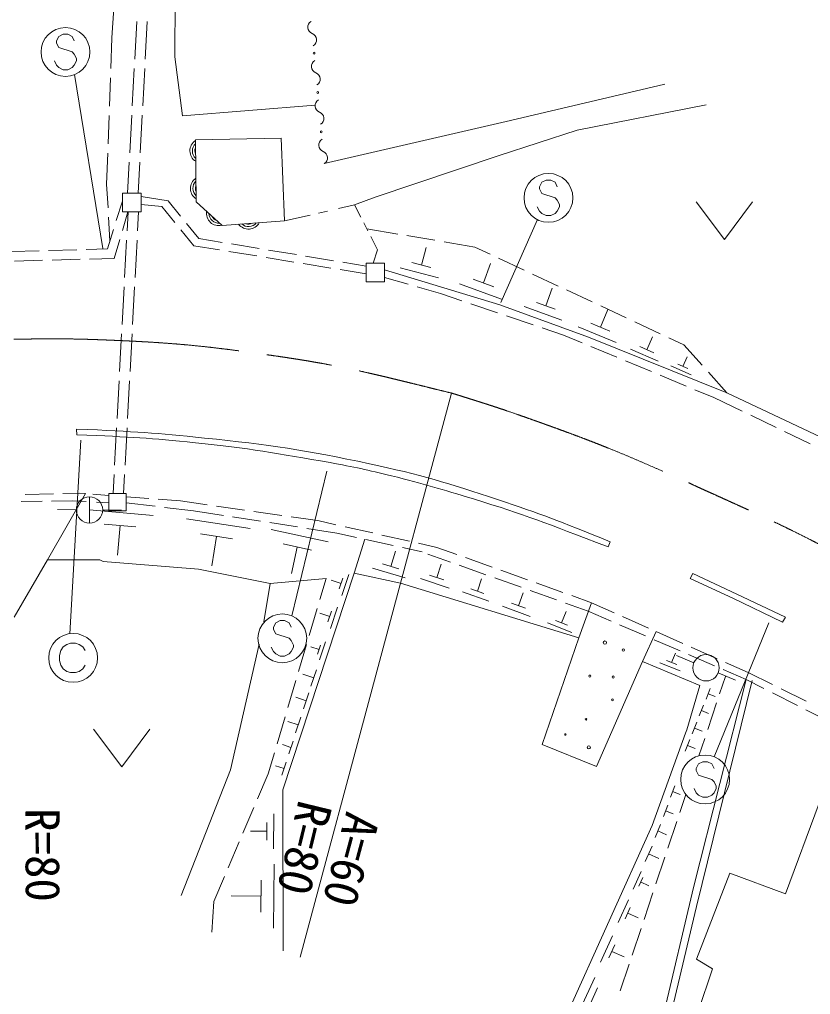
# Model space of a CAD drawing. Units: millimetres, scale not verified. Extents: x 40000 to 680000, y 20000 to 380000.
# Drawn here: x 481818 to 523911, y 267754 to 319635 of the extents above; entities that cross this region are included whole.
import ezdxf
from ezdxf.enums import TextEntityAlignment as Align

# ---------------------------------------------------------------- set-up
doc = ezdxf.new("R2010")
doc.units = ezdxf.units.MM
doc.header["$LTSCALE"] = 1000
doc.linetypes.add('CHAIN', pattern=[18.5, 12, -1.5, 3.5, -1.5])
for name, color, linetype, lineweight in [('M-BGD', 7, 'Continuous', 13), ('M-BMK', 2, 'CHAIN', 13), ('M-BMK-SRVR', 3, 'Continuous', 13), ('M-STR-HTXT', 7, 'Continuous', 13), ('M-STR-STRC', 7, 'Continuous', 13), ('M-STR-STRD', 7, 'Continuous', 13)]:
    doc.layers.add(name, color=color, linetype=linetype, lineweight=lineweight)
doc.styles.add('ＭＳ ゴシック', font='')
doc.styles.get('ＭＳ ゴシック').set_extended_font_data('MS Gothic')

msp = doc.modelspace()

# ---------------------------------------------------------------- linework, layer by layer
at = {"layer": 'M-BGD'}
for p, q in [((490162, 326955), (490077, 317641)), ((486839, 320246), (486737, 318668)), ((488057, 319529), (487950, 317532)), ((488614, 319529), (488508, 317532)), ((486737, 318668), (486678, 317023)), ((490077, 317641), (490500, 314509)), ((487924, 317033), (487817, 315036)), ((488481, 317033), (488375, 315036)), ((486660, 316523), (486605, 315024)), ((507942, 314255), (516154, 316202)), ((490500, 314509), (497550, 315069)), ((511498, 313747), (518356, 315101)), ((486587, 314524), (486533, 313025)), ((487791, 314537), (487684, 312539)), ((488348, 314537), (488242, 312539)), ((498036, 311969), (507942, 314255)), ((507349, 312392), (511498, 313747)), ((491178, 313239), (495750, 313323)), ((495750, 313323), (495919, 308921)), ((486514, 312526), (486455, 310880)), ((500737, 310176), (507349, 312392)), ((487658, 312040), (487570, 310389)), ((488215, 312040), (488128, 310389)), ((486455, 310880), (486528, 309618)), ((486970, 308942), (487294, 309976)), ((489731, 309978), (488284, 310210)), ((489387, 309690), (488284, 309798)), ((490391, 309169), (489731, 309978)), ((499644, 309767), (498800, 309575)), ((499644, 309767), (500737, 310176)), ((499981, 309115), (499644, 309767)), ((517833, 309928), (519333, 307928)), ((519333, 307928), (520833, 309928)), ((487294, 308402), (487583, 309399)), ((487595, 309399), (487542, 308397)), ((488153, 309399), (488099, 308397)), ((490083, 308838), (489387, 309690)), ((497277, 309229), (495919, 308921)), ((498209, 309441), (497727, 309332)), ((486558, 309119), (486631, 307856)), ((491368, 307973), (490707, 308782)), ((500302, 308494), (500136, 308816)), ((486498, 307430), (486821, 308464)), ((491095, 307598), (490399, 308450)), ((501944, 308218), (500302, 308494)), ((500358, 308383), (500302, 308494)), ((486864, 306924), (487154, 307922)), ((487515, 307898), (487409, 305901)), ((488073, 307898), (487967, 305901)), ((492605, 307770), (491368, 307973)), ((494579, 307447), (493099, 307689)), ((500864, 307371), (500507, 308084)), ((503916, 307886), (502437, 308135)), ((506050, 307526), (504409, 307803)), ((481365, 307286), (482865, 307328)), ((483365, 307342), (484864, 307384)), ((485364, 307398), (486498, 307430)), ((492469, 307374), (491095, 307598)), ((494443, 307052), (492962, 307294)), ((496552, 307123), (495072, 307366)), ((500633, 306668), (500864, 307371)), ((503205, 306564), (503456, 307510)), ((506858, 307149), (506050, 307526)), ((481549, 306780), (483048, 306821)), ((483548, 306834), (485047, 306875)), ((485547, 306888), (486864, 306924)), ((496416, 306730), (494936, 306972)), ((498390, 306408), (496910, 306650)), ((498526, 306800), (497046, 307042)), ((500257, 306516), (499019, 306719)), ((503711, 306430), (502698, 306698)), ((506510, 305614), (506890, 306652)), ((508669, 306301), (507310, 306937)), ((500257, 306104), (498884, 306328)), ((507383, 304447), (501247, 306321)), ((504111, 305890), (502083, 306426)), ((502494, 305550), (501247, 305911)), ((507067, 305410), (505953, 305817)), ((510481, 305453), (509122, 306089)), ((487383, 305401), (487277, 303404)), ((487940, 305401), (487834, 303404)), ((504222, 305051), (502975, 305411)), ((507461, 304762), (505234, 305575)), ((509828, 304399), (510168, 305332)), ((512292, 304606), (510933, 305242)), ((505359, 304667), (504222, 305051)), ((510328, 304217), (509328, 304581)), ((507254, 304028), (505832, 304508)), ((512094, 302734), (507383, 304447)), ((510683, 303635), (508682, 304362)), ((512735, 303266), (513129, 304208)), ((514104, 303758), (512745, 304394)), ((509149, 303389), (507728, 303869)), ((515915, 302911), (514556, 303546)), ((510760, 302846), (509623, 303229)), ((513576, 302441), (511556, 303284)), ((513239, 303055), (512230, 303477)), ((487250, 302905), (487144, 300908)), ((487808, 302905), (487702, 300908)), ((511758, 302431), (510760, 302846)), ((519456, 299777), (512094, 302734)), ((515200, 302066), (515505, 302750)), ((517175, 302321), (516368, 302699)), ((513605, 301664), (512220, 302239)), ((515802, 301447), (514337, 302099)), ((515566, 301903), (514834, 302229)), ((518149, 301235), (517175, 302321)), ((515452, 300896), (514067, 301472)), ((517118, 301176), (517343, 301680)), ((517562, 300719), (516481, 301200)), ((517388, 301056), (516848, 301296)), ((487118, 300408), (487012, 298411)), ((487676, 300408), (487570, 298411)), ((517299, 300129), (515914, 300704)), ((519456, 299777), (518483, 300863)), ((518760, 299522), (517761, 299937)), ((520278, 298793), (518760, 299522)), ((519456, 299777), (527285, 296063)), ((522082, 297928), (520729, 298577)), ((486985, 297912), (486879, 295915)), ((487543, 297912), (487437, 295915)), ((523885, 297063), (522533, 297712)), ((486853, 295415), (486800, 294413)), ((487411, 295415), (487357, 294413)), ((482122, 294365), (483622, 294399)), ((483304, 290887), (485330, 294406)), ((484122, 294410), (485013, 294430)), ((485013, 294430), (485330, 294406)), ((485545, 294239), (485545, 292839)), ((485723, 294376), (486569, 294311)), ((487488, 294241), (488692, 294149)), ((481912, 293995), (483024, 294007)), ((483524, 294012), (484635, 294023)), ((484635, 294023), (485367, 293980)), ((485924, 293948), (486559, 293911)), ((487493, 293911), (489035, 293731)), ((489190, 294111), (490394, 294019)), ((489531, 293674), (491073, 293494)), ((490394, 294019), (491813, 293814)), ((492308, 293743), (493793, 293530)), ((484845, 293546), (483845, 293555)), ((485545, 293539), (488922, 293236)), ((486245, 293532), (487245, 293523)), ((491073, 293494), (492666, 293246)), ((493160, 293170), (494643, 292939)), ((494287, 293458), (495772, 293245)), ((496267, 293174), (497686, 292970)), ((486329, 292788), (488017, 292636)), ((487173, 292712), (487030, 291137)), ((490712, 293066), (494092, 292550)), ((495137, 292863), (496619, 292632)), ((497686, 292970), (498660, 292751)), ((499148, 292641), (500612, 292312)), ((491454, 292261), (493144, 292003)), ((492299, 292132), (492057, 290555)), ((495216, 292498), (498245, 291842)), ((497113, 292555), (498707, 292308)), ((498707, 292308), (499751, 292077)), ((501099, 292203), (502563, 291874)), ((495842, 291728), (497356, 291400)), ((500188, 291980), (499625, 290177)), ((500240, 291969), (501704, 291645)), ((503051, 291764), (504025, 291546)), ((496599, 291564), (496292, 290151)), ((501577, 290533), (501818, 291343)), ((502192, 291536), (503237, 291305)), ((503551, 291193), (504752, 290765)), ((504025, 291546), (505082, 291168)), ((481526, 287839), (483304, 290887)), ((483304, 290887), (484658, 290887)), ((484658, 290887), (486098, 290887)), ((486098, 290887), (486267, 290802)), ((486267, 290802), (491347, 290379)), ((502011, 290405), (501143, 290662)), ((504023, 289940), (504265, 290651)), ((505223, 290597), (506636, 290093)), ((505553, 290999), (506965, 290494)), ((491347, 290379), (495157, 289617)), ((499625, 290177), (495833, 278642)), ((499345, 290106), (498962, 288978)), ((499625, 290177), (502087, 289645)), ((502343, 289929), (500606, 290443)), ((504404, 289811), (503642, 290070)), ((507436, 290326), (508848, 289821)), ((495157, 289617), (494818, 287585)), ((495157, 289617), (498133, 289895)), ((498133, 289895), (497800, 288770)), ((498928, 289619), (498401, 289798)), ((499023, 289901), (498832, 289337)), ((502087, 289645), (511582, 286738)), ((504681, 289377), (503158, 289894)), ((506184, 289214), (506411, 289869)), ((507107, 289925), (508520, 289421)), ((509319, 289652), (510732, 289147)), ((506789, 288691), (505384, 289175)), ((506535, 289093), (505833, 289335)), ((508368, 288441), (508625, 289128)), ((508991, 289252), (510403, 288748)), ((511202, 288979), (512260, 288601)), ((508736, 288303), (507999, 288578)), ((510874, 288580), (512076, 288152)), ((512260, 288601), (511582, 286738)), ((512260, 288601), (513457, 288067)), ((497658, 288291), (497232, 286852)), ((498326, 287870), (497799, 288049)), ((498421, 288152), (498230, 287588)), ((498743, 288357), (498360, 287229)), ((508994, 287871), (507521, 288421)), ((510664, 287534), (510901, 288138)), ((512076, 288152), (513295, 287626)), ((511210, 287021), (509915, 287528)), ((510988, 287407), (510340, 287660)), ((513754, 287428), (515131, 286833)), ((513913, 287863), (515283, 287252)), ((515690, 287070), (514969, 285468)), ((515740, 287048), (517110, 286437)), ((494564, 286399), (493040, 279711)), ((498110, 286519), (497788, 285570)), ((511582, 286738), (509635, 281065)), ((515590, 286635), (516967, 286041)), ((497090, 286373), (496665, 284934)), ((497759, 286109), (497316, 286260)), ((497840, 286346), (497679, 285872)), ((516520, 285412), (516721, 285923)), ((517566, 286233), (518936, 285622)), ((512514, 279880), (514969, 285468)), ((518017, 284198), (514969, 285468)), ((516982, 284979), (515887, 285408)), ((516794, 285305), (516246, 285519)), ((517706, 285407), (516782, 285792)), ((517426, 285843), (518804, 285248)), ((519393, 285419), (520590, 284885)), ((497623, 285037), (497326, 284163)), ((518998, 284870), (519921, 284485)), ((519263, 285050), (520481, 284524)), ((520590, 284885), (521893, 284242)), ((496523, 284455), (496097, 283017)), ((497474, 284600), (496892, 284799)), ((517678, 273445), (520481, 284524)), ((520802, 284462), (517848, 272429)), ((519384, 284670), (519075, 283746)), ((520481, 284524), (521436, 284041)), ((497219, 283803), (496933, 282960)), ((517329, 281833), (518017, 284198)), ((518350, 283475), (518575, 284043)), ((521882, 283814), (523219, 283136)), ((522342, 284021), (523687, 283358)), ((497076, 283382), (496514, 283573)), ((518916, 283272), (518439, 281850)), ((518462, 283759), (518841, 283608)), ((517992, 282574), (518218, 283142)), ((518105, 282858), (518483, 282707)), ((523665, 282910), (525003, 282232)), ((495955, 282537), (495529, 281099)), ((496654, 282095), (496092, 282286)), ((496797, 282516), (496511, 281674)), ((517615, 281624), (517860, 282241)), ((485761, 281874), (487261, 279874)), ((487261, 279874), (488761, 281874)), ((517255, 281658), (517329, 281833)), ((517738, 281932), (518149, 281769)), ((496378, 281237), (496146, 280553)), ((515477, 276747), (517255, 281658)), ((517248, 280698), (517493, 281315)), ((518280, 281376), (517970, 280452)), ((496262, 280895), (495806, 281050)), ((509635, 281065), (512514, 279880)), ((517370, 281007), (517781, 280843)), ((495388, 280619), (495055, 279494)), ((493040, 279711), (490416, 273022)), ((495896, 279774), (495440, 279929)), ((496013, 280116), (495780, 279432)), ((495055, 279494), (494488, 278170)), ((495833, 278642), (495849, 270073)), ((516458, 278254), (516690, 278860)), ((516574, 278557), (516978, 278402)), ((517281, 278395), (516959, 277435)), ((494291, 277710), (493701, 276331)), ((516080, 277224), (516312, 277830)), ((522589, 273107), (524367, 277933)), ((495360, 277373), (495343, 275501)), ((516196, 277527), (516600, 277372)), ((494982, 276908), (494973, 275972)), ((509720, 263963), (515477, 276747)), ((515636, 276110), (515934, 276800)), ((516800, 276961), (516323, 275539)), ((494977, 276440), (494104, 276449)), ((515785, 276455), (516245, 276256)), ((493505, 275872), (492914, 274493)), ((515104, 274823), (515477, 275644)), ((515291, 275234), (515838, 274985)), ((516164, 275065), (515687, 273642)), ((495367, 274686), (495337, 271284)), ((492718, 274033), (492151, 272709)), ((514473, 273361), (514898, 274299)), ((514767, 273510), (514980, 273979)), ((517848, 269635), (519626, 274207)), ((519626, 274207), (522589, 273107)), ((494679, 273841), (494664, 272141)), ((517678, 273445), (514741, 260943)), ((514873, 273745), (515311, 273545)), ((494672, 272991), (493084, 273007)), ((515528, 273168), (515051, 271746)), ((492151, 272709), (492050, 271068)), ((513677, 271593), (514217, 272783)), ((514050, 271782), (514320, 272377)), ((515093, 260871), (517848, 272429)), ((514185, 272080), (514740, 271827)), ((512742, 269474), (513378, 270876)), ((514892, 271272), (514416, 269850)), ((513181, 269697), (513499, 270398)), ((513340, 270048), (513994, 269750)), ((514257, 269376), (513780, 267954)), ((518694, 269127), (517848, 269635)), ((517932, 266841), (518694, 269127)), ((511676, 267013), (512427, 268667)), ((512195, 267276), (512571, 268103))]:
    msp.add_line(p, q, dxfattribs=at)
msp.add_lwpolyline([(491178, 313239), (491223, 309940), (492598, 308677), (495919, 308921)], dxfattribs=at)
for points in [[(488284, 310389), (487294, 310389), (487294, 309399), (488284, 309399)], [(500257, 306668), (500257, 305678), (501247, 305678), (501247, 306668)], [(486569, 294413), (486569, 293494), (487488, 293494), (487488, 294413)]]:
    msp.add_lwpolyline(points, close=True, dxfattribs=at)
for centre, radius in [((497491, 317843), 50), ((497685, 315752), 50), ((497879, 313661), 50), ((485545, 293539), 700), ((512970, 286481), 90.5), ((513953, 286080), 58.8), ((518352, 285139), 700), ((512168, 284700), 54), ((513407, 284647), 58.8), ((513368, 283435), 50), ((511965, 282399), 44.8), ((510870, 281588), 39.1), ((512114, 280903), 82.1)]:
    msp.add_circle(centre, radius, dxfattribs=at)
for centre, radius, start, end in [((497527, 319228), 364, 122.0842, 248.5142), ((497260, 318550), 364, 302.0842, 68.5142), ((497721, 317137), 364, 122.0842, 248.5142), ((497454, 316459), 364, 302.0842, 68.5142), ((497915, 315046), 364, 122.0842, 248.5142), ((497648, 314368), 364, 302.0842, 68.5142), ((491540, 312644), 654, 123.5652, 238.0071), ((491540, 312644), 523, 133.3765, 228.1958), ((498109, 312955), 364, 122.0842, 248.5142), ((491540, 312644), 392, 155.2529, 206.3194), ((497842, 312277), 364, 302.0842, 68.5142), ((491567, 310644), 654, 123.5652, 238.0071), ((491567, 310644), 523, 133.3765, 228.1958), ((491567, 310644), 392, 155.2529, 206.3194), ((492420, 309321), 654, 170.2128, 284.6546), ((492420, 309321), 523, 180.024, 274.8434), ((492420, 309321), 392, 201.9005, 252.9669), ((494002, 309135), 654, 216.9724, 331.4142), ((494002, 309135), 523, 226.7836, 321.603), ((494002, 309135), 392, 248.6601, 299.7265)]:
    msp.add_arc(centre, radius, start, end, dxfattribs=at)
at = {"layer": 'M-BMK'}
for points, knots in [([(481515, 302622), (484197, 302660), (484959, 302646), (487163, 302550), (490300, 302413), (492056, 302218), (495164, 301772), (498974, 301226), (500299, 300864), (504808, 299755)], [0, 0, 0, 0, 1, 1, 1, 2, 2, 2, 3, 3, 3, 3]), ([(504808, 299755), (507415, 298950), (508136, 298690), (510243, 297932), (514225, 296497), (516366, 295452), (520225, 293712), (522758, 292570), (524139, 291845), (526599, 290553), (529492, 289033), (531074, 288108), (533914, 286491), (538397, 283938), (539813, 283039), (545249, 279711)], [0, 0, 0, 0, 1, 1, 1, 2, 2, 2, 3, 3, 3, 4, 4, 4, 5, 5, 5, 5])]:
    msp.add_open_spline(points, degree=3, knots=knots, dxfattribs=at)
at = {"layer": 'M-BMK-SRVR'}
msp.add_line((496752, 269736), (504808, 299755), dxfattribs=at)
at = {"layer": 'M-STR-HTXT'}
msp.add_open_spline([(515282, 338676), (519832, 337404), (521075, 337051), (524735, 335843), (528576, 334575), (530696, 333769), (534465, 332302), (537364, 331173), (538972, 330497), (541819, 329244), (544629, 328008), (546196, 327297), (548958, 325956), (551613, 324667), (553099, 323940), (555700, 322543), (557568, 321539), (558560, 320879), (560387, 319803), (564974, 317100), (566407, 316200), (572050, 312751)], degree=3, knots=[0, 0, 0, 0, 1, 1, 1, 2, 2, 2, 3, 3, 3, 4, 4, 4, 5, 5, 5, 6, 6, 6, 7, 7, 7, 7], dxfattribs=at)
at = {"layer": 'M-STR-STRC'}
for p, q in [((483908, 318735), (483790, 318498)), ((484145, 318853), (483908, 318735)), ((484381, 318853), (484145, 318853)), ((484617, 318735), (484381, 318853)), ((484735, 318498), (484617, 318735)), ((483790, 318498), (483790, 318380)), ((483790, 318380), (483908, 318144)), ((483908, 318144), (484617, 317907)), ((484617, 317907), (484735, 317789)), ((484735, 317789), (484854, 317553)), ((484854, 317553), (484854, 317435)), ((483790, 317198), (483672, 317435)), ((483908, 317080), (483790, 317198)), ((484145, 316962), (483908, 317080)), ((484617, 317080), (484381, 316962)), ((484735, 317198), (484617, 317080)), ((484854, 317435), (484735, 317198)), ((484381, 316962), (484145, 316962)), ((486258, 307455), (484750, 316702)), ((509611, 310971), (509493, 310735)), ((509847, 311090), (509611, 310971)), ((510084, 311090), (509847, 311090)), ((510320, 310971), (510084, 311090)), ((510438, 310735), (510320, 310971)), ((509493, 310735), (509493, 310617)), ((509493, 310617), (509611, 310380)), ((509611, 310380), (510320, 310144)), ((510320, 310144), (510438, 310026)), ((510438, 310026), (510556, 309790)), ((510556, 309790), (510556, 309671)), ((509493, 309435), (509374, 309671)), ((509611, 309317), (509493, 309435)), ((509847, 309199), (509611, 309317)), ((510320, 309317), (510084, 309199)), ((510438, 309435), (510320, 309317)), ((510556, 309671), (510438, 309435)), ((507438, 304583), (509380, 308984)), ((510084, 309199), (509847, 309199)), ((484502, 286954), (485089, 297254)), ((496302, 287907), (498178, 295598)), ((495451, 287533), (495332, 287297)), ((495687, 287651), (495451, 287533)), ((495923, 287651), (495687, 287651)), ((496160, 287533), (495923, 287651)), ((496278, 287297), (496160, 287533)), ((518781, 280405), (521702, 287536)), ((495332, 287297), (495332, 287179)), ((495332, 287179), (495451, 286942)), ((495451, 286942), (496160, 286706)), ((484540, 286445), (484345, 286380)), ((484800, 286445), (484540, 286445)), ((484995, 286380), (484800, 286445)), ((496160, 286706), (496278, 286588)), ((496278, 286588), (496396, 286351)), ((484020, 286055), (483955, 285795)), ((484150, 286250), (484020, 286055)), ((484345, 286380), (484150, 286250)), ((485190, 286250), (484995, 286380)), ((485320, 286055), (485190, 286250)), ((495332, 285997), (495214, 286233)), ((495451, 285879), (495332, 285997)), ((495687, 285760), (495451, 285879)), ((496160, 285879), (495923, 285760)), ((496278, 285997), (496160, 285879)), ((496396, 286233), (496278, 285997)), ((496396, 286351), (496396, 286233)), ((483955, 285795), (483955, 285535)), ((483955, 285535), (484020, 285275)), ((495923, 285760), (495687, 285760)), ((484020, 285275), (484150, 285080)), ((484150, 285080), (484345, 284950)), ((484345, 284950), (484540, 284885)), ((484540, 284885), (484800, 284885)), ((484800, 284885), (484995, 284950)), ((484995, 284950), (485190, 285080)), ((485190, 285080), (485320, 285275)), ((517950, 280023), (517832, 279786)), ((517832, 279786), (517832, 279668)), ((517832, 279668), (517950, 279432)), ((518187, 280141), (517950, 280023)), ((518423, 280141), (518187, 280141)), ((518659, 280023), (518423, 280141)), ((518778, 279786), (518659, 280023)), ((517950, 279432), (518659, 279196)), ((518659, 279196), (518778, 279077)), ((517832, 278486), (517714, 278723)), ((518778, 279077), (518896, 278841)), ((518896, 278723), (518778, 278486)), ((518896, 278841), (518896, 278723)), ((517950, 278368), (517832, 278486)), ((518187, 278250), (517950, 278368)), ((518423, 278250), (518187, 278250)), ((518659, 278368), (518423, 278250)), ((518778, 278486), (518659, 278368))]:
    msp.add_line(p, q, dxfattribs=at)
for centre in [(484263, 317907), (509965, 310144), (495805, 286706), (484670, 285665), (518305, 279196)]:
    msp.add_circle(centre, 1300, dxfattribs=at)
at = {"layer": 'M-STR-STRD'}
for p, q in [((484848, 297841), (484861, 297540)), ((513253, 291848), (513135, 291577)), ((517506, 289898), (517650, 290161)), ((517650, 290161), (519994, 289065)), ((519771, 288842), (517506, 289898)), ((519994, 289065), (522582, 287833)), ((522418, 287564), (519771, 288842)), ((522418, 287564), (522582, 287833))]:
    msp.add_line(p, q, dxfattribs=at)
for points, knots in [([(484848, 297841), (488090, 297702), (489010, 297639), (491665, 297363), (495116, 297005), (497049, 296721), (500442, 295995), (503147, 295416), (504635, 294955), (507261, 294088), (509634, 293304), (510438, 292988), (513253, 291848)], [0, 0, 0, 0, 1, 1, 1, 2, 2, 2, 3, 3, 3, 4, 4, 4, 4]), ([(484861, 297540), (487871, 297414), (488720, 297368), (491181, 297114), (493993, 296825), (495557, 296544), (498341, 296054), (499629, 295827), (500346, 295667), (501616, 295354), (503332, 294932), (504280, 294640), (505969, 294124), (508810, 293257), (509740, 292865), (513135, 291577)], [0, 0, 0, 0, 1, 1, 1, 2, 2, 2, 3, 3, 3, 4, 4, 4, 5, 5, 5, 5])]:
    msp.add_open_spline(points, degree=3, knots=knots, dxfattribs=at)

# ---------------------------------------------------------------- texts
at = {"layer": 'M-BMK-SRVR', "style": 'ＭＳ ゴシック'}
for s, rotation, p in [('R=80', 256.342, (497579, 277963)), ('R=80', 270.378, (483041, 277672)), ('A=60', 254.979, (500113, 277325))]:
    msp.add_text(s, height=1833, rotation=rotation, dxfattribs=at).set_placement(p, align=Align.MIDDLE_LEFT)

doc.saveas('drawing.dxf')
